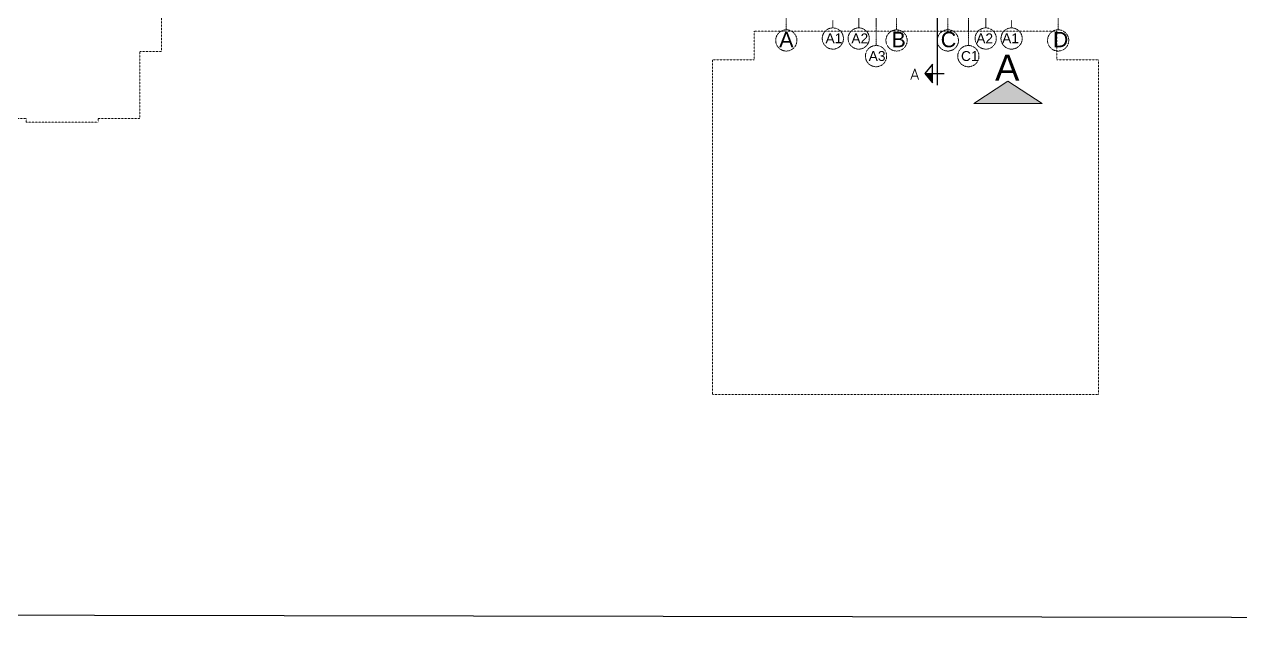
# Model space of a CAD drawing. Header units: inches. Extents: x -110725 to 51121, y 8404 to 44825.
# Drawn here: x -62579 to -59733, y 20283 to 21681 of the extents above; entities that cross this region are included whole.
import ezdxf

# ---------------------------------------------------------------- set-up
doc = ezdxf.new("R2010")
doc.units = ezdxf.units.IN
doc.header["$LTSCALE"] = 0.1
doc.header["$MEASUREMENT"] = 0
doc.linetypes.add('CENTER', pattern=[2, 1.25, -0.25, 0.25, -0.25])
doc.linetypes.add('DASHED', pattern=[0.75, 0.5, -0.25])
doc.layers.add('building', color=6, linetype='Continuous')
doc.layers.add('GF', color=1, linetype='Continuous')
for name, color, linetype, lineweight in [('GRID', 8, 'CENTER', 0), ('HATCH', 5, 'Continuous', 5), ('TEXT', 3, 'Continuous', 0)]:
    doc.layers.add(name, color=color, linetype=linetype, lineweight=lineweight)
doc.styles.add('as', font='arial.ttf')
doc.styles.add('ATIF', font='arial.ttf')
doc.styles.add('ROMAND', font='romand.shx')

msp = doc.modelspace()

# ---------------------------------------------------------------- hatches: boundary and pattern name
at = {"layer": 'GF'}
msp.add_hatch(color=252, dxfattribs=at).paths.add_polyline_path([(-60454.01649, 21565.77306), (-60471.76464, 21565.77306), (-60454.01649, 21544.02689)])
at = {"layer": 'TEXT'}
msp.add_hatch(color=256, dxfattribs=at).paths.add_polyline_path([(-60197.35843, 21495.7751), (-60277.42652, 21548.27964), (-60357.4946, 21495.7751)])

# ---------------------------------------------------------------- linework, layer by layer
at = {"layer": 'building', "linetype": 'Continuous', "elevation": 1.07221}
msp.add_lwpolyline([(-67290.79351, 20306.54046), (-67349.00061, 20691.55207), (-67353.35831, 20787.09078), (-63899.11011, 26306.46684), (-63590.83053, 26390.86365), (-57533.64826, 22826.982), (-53931.72373, 20595.17907), (-53992.32589, 20283.36427), (-67290.79351, 20306.54046)], dxfattribs=at)
at = {"layer": 'GF'}
for p, q in [((-60442.043, 21538.59035), (-60442.043, 22058.5957)), ((-60471.76464, 21565.77306), (-60426.76932, 21565.77306))]:
    msp.add_line(p, q, dxfattribs=at)
msp.add_lwpolyline([(-60471.76464, 21565.77306), (-60454.01649, 21544.02689), (-60454.01649, 21587.51922)], close=True, dxfattribs=at)
at = {"layer": 'GRID'}
for p, q in [((-60796.043, 22035.4645), (-60796.043, 21668.15387)), ((-60626.543, 22039.9645), (-60626.543, 21672.65387)), ((-60586.03998, 22039.9645), (-60586.03998, 21631.39563)), ((-60538.043, 22035.4645), (-60538.043, 21668.15387)), ((-60418.043, 22035.4645), (-60418.043, 21668.15387)), ((-60160.043, 22035.4645), (-60160.043, 21668.15387)), ((-60329.543, 22021.95846), (-60329.543, 21672.65375)), ((-60370.04602, 21980.16693), (-60370.04602, 21631.39563)), ((-60687.05345, 21690.28378), (-60687.05345, 21672.65387)), ((-60268.95255, 21690.28378), (-60268.95255, 21672.65387))]:
    msp.add_line(p, q, dxfattribs=at)
for centre in [(-60796.043, 21643.34292), (-60687.05345, 21647.84292), (-60626.543, 21647.84292), (-60538.043, 21643.34292), (-60418.043, 21643.34292), (-60329.463, 21647.84292), (-60268.95255, 21647.84292), (-60160.043, 21643.34292), (-60586.03998, 21606.58467), (-60586.03998, 21606.58467), (-60370.04602, 21606.58467)]:
    msp.add_circle(centre, 24.81095, dxfattribs=at)
at = {"layer": 'HATCH', "linetype": 'DASHED', "elevation": 27.16259}
msp.add_lwpolyline([(-62671.57, 21460.89746), (-62574.07, 21460.89746), (-62574.07, 21451.89746), (-62406.07, 21451.89746), (-62406.07, 21460.89746), (-62308.57, 21460.89746), (-62308.57, 21617.45053), (-62257.57, 21617.45053), (-62257.57, 21728.45053), (-61637.44281, 21728.45053), (-61637.44281, 23494.36418), (-61142.97669, 24319.92255), (-63706.42486, 25857.0419)], dxfattribs=at)
at = {"layer": 'HATCH', "linetype": 'DASHED'}
msp.add_lwpolyline([(-60968.44281, 21597.56505), (-60870.94281, 21597.56505), (-60870.94281, 21665.06505), (-60162.94281, 21665.06505), (-60162.94281, 21597.56505), (-60065.44281, 21597.56505), (-60065.44281, 20814.56505), (-60968.44281, 20814.56505)], close=True, dxfattribs=at)
at = {"layer": 'TEXT'}
msp.add_lwpolyline([(-60357.4946, 21495.7751), (-60197.35843, 21495.7751), (-60277.42652, 21548.27964)], close=True, dxfattribs=at)

# ---------------------------------------------------------------- texts
for height, style, p in [(60.75, 'as', (-60307.46384, 21549.52031)), (25.2, 'ROMAND', (-60505.40305, 21551.66462))]:
    msp.add_text('A', height=height, dxfattribs=dict(at, style=style)).set_placement(p)
at = {"layer": 'TEXT', "style": 'ATIF'}
for s, insert, char_height, attachment_point in [('A', (-60812.77188, 21663.40668), 36, 1), ('A1', (-60704.27479, 21659.87399), 23.04, 1), ('A2', (-60643.76433, 21659.62246), 23.04, 1), ('B', (-60550.0122, 21663.40668), 36, 1), ('C', (-60434.77188, 21663.40668), 36, 1), ('A2', (-60312.24167, 21659.62246), 23.04, 3), ('A1', (-60251.73122, 21659.87399), 23.04, 3), ('D', (-60172.60259, 21663.40668), 36, 1), ('A3', (-60603.26131, 21618.36422), 23.04, 1), ('C1', (-60387.26736, 21618.36422), 23.04, 1)]:
    msp.add_mtext_dynamic_manual_height_columns(s, width=30.9854961, gutter_width=15, heights=[0], dxfattribs=dict(at, insert=insert, char_height=char_height, attachment_point=attachment_point))

doc.saveas('drawing.dxf')
